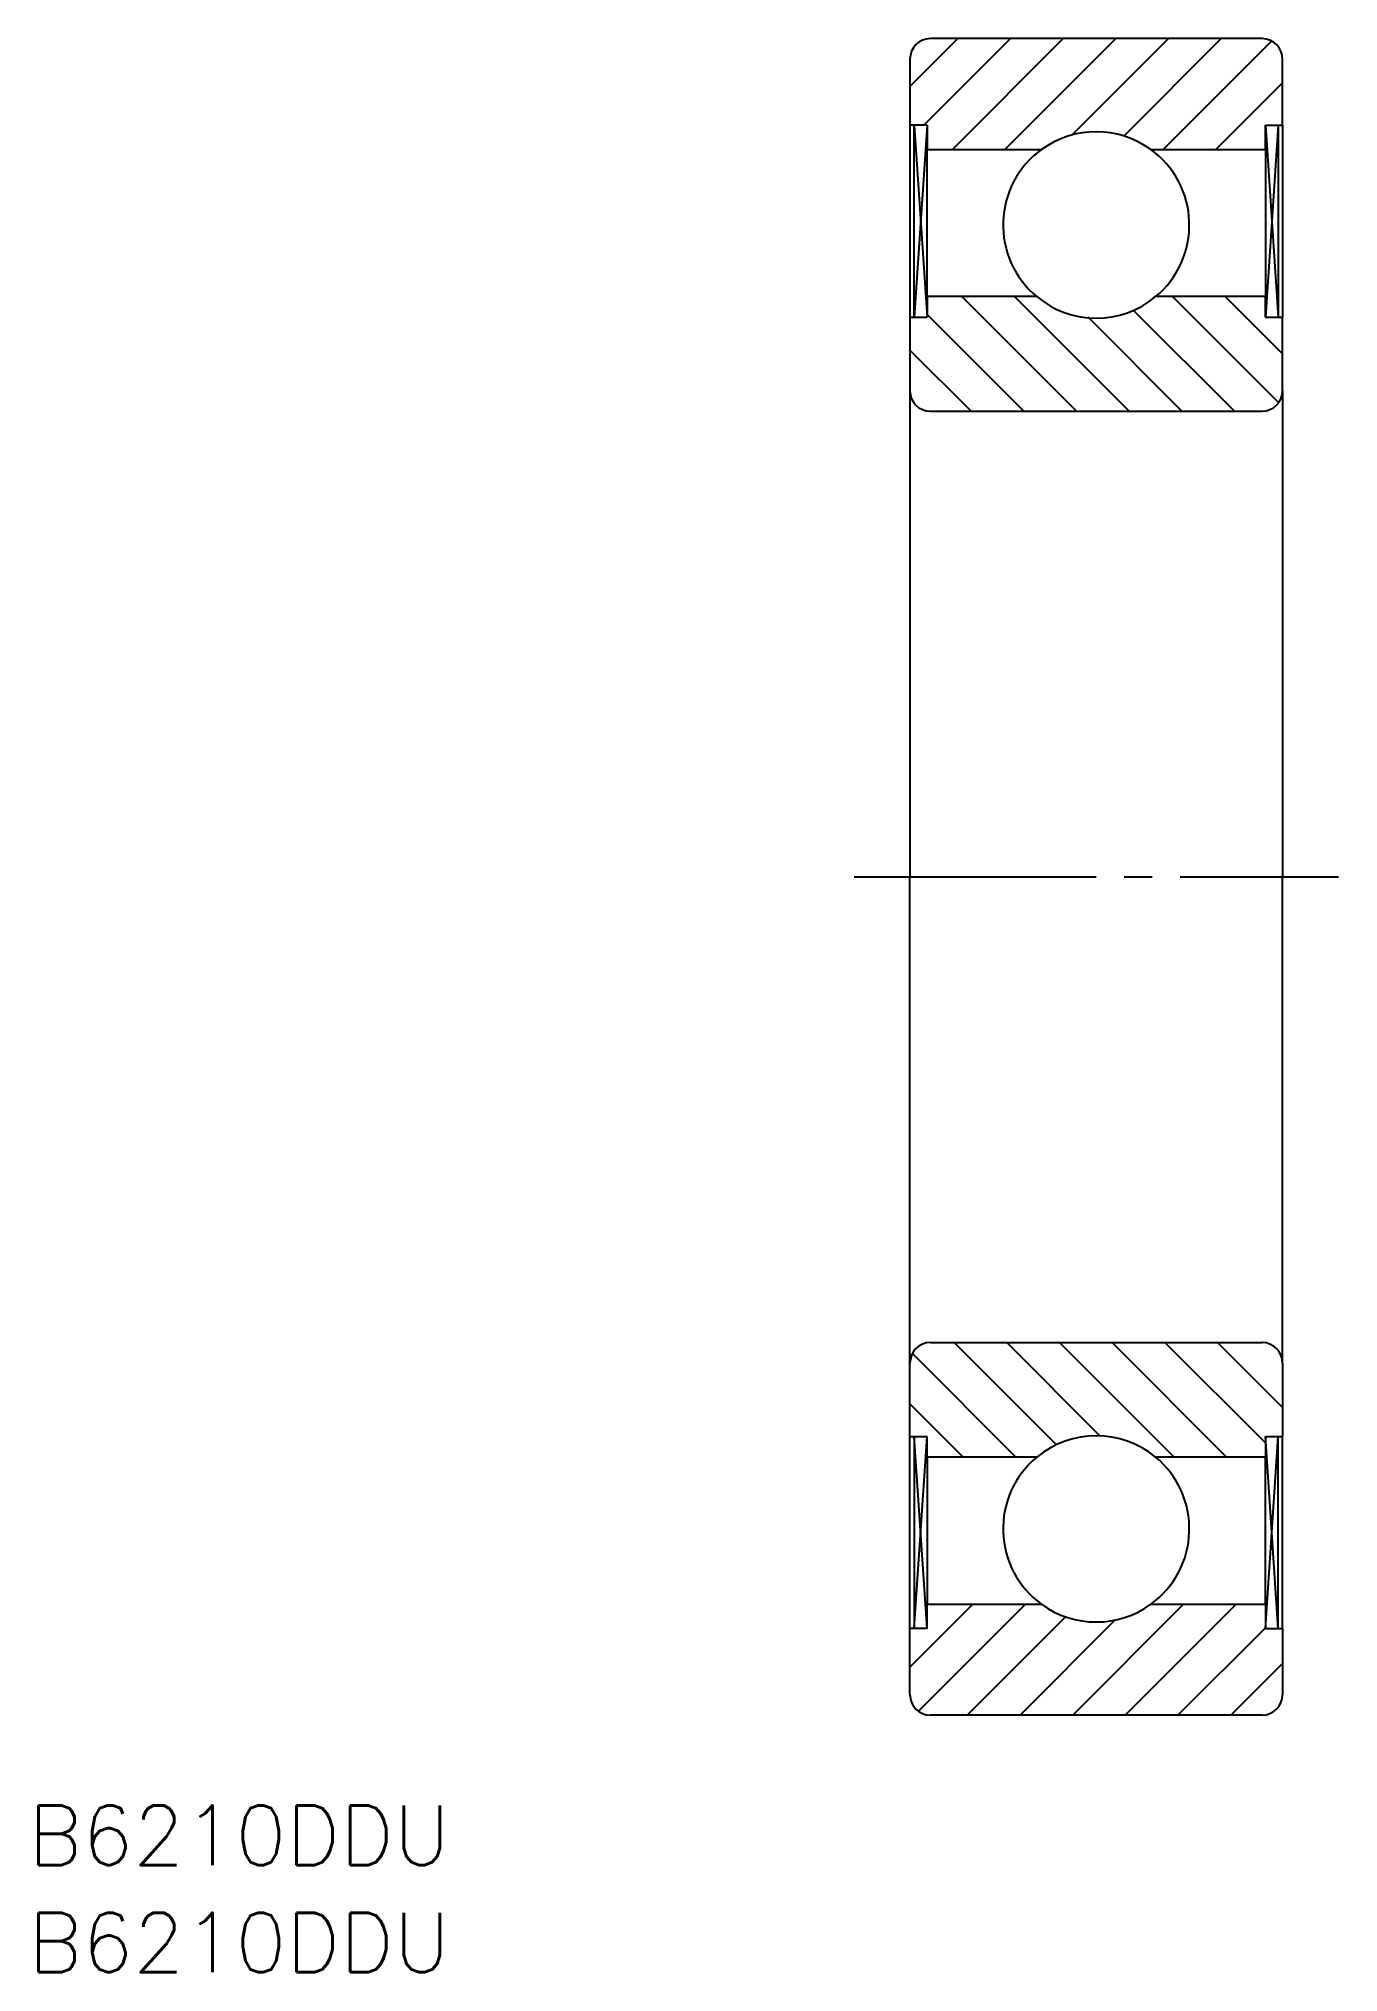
# Model space of a CAD drawing. Extents: x 125 to 195, y 138 to 241.
import ezdxf

# ---------------------------------------------------------------- set-up
doc = ezdxf.new("R2010")
doc.units = 0
doc.linetypes.add('CENTER', pattern=[17.5, 13, -1.5, 1.5, -1.5])
doc.layers.get('0').update_dxf_attribs({"linetype": 'CONTINUOUS'})
doc.layers.add('CENTER', color=1, linetype='CENTER')
doc.styles.get("Standard").update_dxf_attribs({"font": 'txt.shx', "bigfont": '@extfont2.shx'})

msp = doc.modelspace()

# ---------------------------------------------------------------- linework, layer by layer
at = {"color": 3, "linetype": 'CONTINUOUS'}
for p, q in [((171.69, 238.77), (174.26, 241.34)), ((172.44, 236.69), (177.09, 241.34)), ((173.97, 235.39), (179.92, 241.34)), ((176.79, 235.39), (182.74, 241.34)), ((180.4, 236.17), (185.57, 241.34)), ((183.17, 236.1), (188.4, 241.34)), ((185.28, 235.39), (191.1, 241.21)), ((188.11, 235.39), (191.69, 238.97)), ((171.92, 236.69), (172.61, 226.39)), ((172.61, 236.69), (171.92, 226.39)), ((190.77, 236.69), (191.46, 226.39)), ((191.46, 236.69), (190.77, 226.39)), ((180.63, 221.34), (174.48, 227.49)), ((183.46, 221.34), (177.31, 227.49)), ((191.48, 221.8), (185.79, 227.49)), ((191.69, 224.42), (188.62, 227.49)), ((177.8, 221.34), (172.61, 226.53)), ((186.28, 221.34), (181.25, 226.38)), ((189.11, 221.34), (183.68, 226.77)), ((174.97, 221.34), (171.69, 224.62)), ((179.56, 165.84), (174.06, 171.34)), ((181.91, 166.32), (176.89, 171.34)), ((185.87, 165.19), (179.72, 171.34)), ((188.69, 165.19), (182.54, 171.34)), ((190.77, 165.95), (185.37, 171.34)), ((191.69, 167.85), (188.2, 171.34)), ((177.38, 165.19), (171.82, 170.75)), ((191.42, 170.95), (191.29, 171.07)), ((174.55, 165.19), (171.69, 168.05)), ((171.92, 155.99), (172.61, 166.29)), ((172.61, 155.99), (171.92, 166.29)), ((190.77, 155.99), (191.46, 166.29)), ((191.46, 155.99), (190.77, 166.29)), ((171.69, 153.91), (175.06, 157.29)), ((172.15, 151.55), (177.89, 157.29)), ((180.43, 151.34), (186.38, 157.29)), ((183.25, 151.34), (189.2, 157.29)), ((174.77, 151.34), (180.06, 156.63)), ((177.6, 151.34), (182.72, 156.47)), ((186.08, 151.34), (190.77, 156.02)), ((188.91, 151.34), (191.69, 154.11))]:
    msp.add_line(p, q, dxfattribs=at)
at = {"color": 7, "linetype": 'CONTINUOUS'}
for p, q in [((190.59, 241.34), (172.79, 241.34)), ((171.69, 240.24), (171.69, 236.69)), ((191.69, 236.69), (191.69, 240.24)), ((172.61, 236.69), (171.69, 236.69)), ((171.69, 236.69), (171.69, 226.39)), ((171.92, 226.39), (171.92, 236.69)), ((172.61, 236.69), (172.61, 235.39)), ((190.77, 235.39), (190.77, 236.69)), ((190.77, 236.69), (191.69, 236.69)), ((191.46, 236.69), (191.46, 226.39)), ((191.69, 236.69), (191.69, 226.39)), ((172.61, 235.39), (178.75, 235.39)), ((172.61, 227.49), (172.61, 235.39)), ((184.62, 235.39), (190.77, 235.39)), ((190.77, 235.39), (190.77, 227.49)), ((178.5, 227.49), (172.61, 227.49)), ((172.61, 227.49), (172.61, 226.39)), ((190.77, 227.49), (184.88, 227.49)), ((190.77, 226.39), (190.77, 227.49)), ((171.69, 226.39), (171.69, 222.44)), ((171.69, 226.39), (172.61, 226.39)), ((190.77, 226.39), (191.69, 226.39)), ((191.69, 222.44), (191.69, 226.39)), ((171.69, 222.44), (171.69, 196.34)), ((191.69, 222.44), (191.69, 196.34)), ((172.79, 221.34), (190.59, 221.34)), ((171.69, 170.24), (171.69, 196.34)), ((191.69, 170.24), (191.69, 196.34)), ((172.79, 171.34), (190.59, 171.34)), ((171.69, 166.29), (171.69, 170.24)), ((191.69, 170.24), (191.69, 166.29)), ((171.69, 155.99), (171.69, 166.29)), ((171.69, 166.29), (172.61, 166.29)), ((171.92, 166.29), (171.92, 155.99)), ((172.61, 165.19), (172.61, 166.29)), ((190.77, 166.29), (190.77, 165.19)), ((190.77, 166.29), (191.69, 166.29)), ((191.46, 155.99), (191.46, 166.29)), ((191.69, 155.99), (191.69, 166.29)), ((178.5, 165.19), (172.61, 165.19)), ((172.61, 165.19), (172.61, 157.29)), ((190.77, 165.19), (184.88, 165.19)), ((190.77, 157.29), (190.77, 165.19)), ((172.61, 157.29), (178.75, 157.29)), ((172.61, 155.99), (172.61, 157.29)), ((184.62, 157.29), (190.77, 157.29)), ((190.77, 157.29), (190.77, 155.99)), ((171.69, 152.44), (171.69, 155.99)), ((172.61, 155.99), (171.69, 155.99)), ((190.77, 155.99), (191.69, 155.99)), ((191.69, 155.99), (191.69, 152.44)), ((190.59, 151.34), (172.79, 151.34))]:
    msp.add_line(p, q, dxfattribs=at)
for centre, radius, start, end in [((172.79, 240.24), 1.1, 90, 180), ((190.59, 240.24), 1.1, 0, 90), ((181.69, 231.34), 5, 54.0959, 125.9041), ((181.69, 231.34), 5, 125.9041, 230.3539), ((181.69, 231.34), 5, 309.6461, 54.0959), ((181.69, 231.34), 5, 230.3539, 309.6461), ((172.79, 222.44), 1.1, 180, 270), ((190.59, 222.44), 1.1, 270, 0), ((172.79, 170.24), 1.1, 90, 180), ((190.59, 170.24), 1.1, 0, 90), ((181.69, 161.34), 5, 50.3539, 129.6461), ((181.69, 161.34), 5, 129.6461, 234.0959), ((181.69, 161.34), 5, 305.9041, 50.3539), ((181.69, 161.34), 5, 234.0959, 305.9041), ((172.79, 152.44), 1.1, 180, 270), ((190.59, 152.44), 1.1, 270, 0)]:
    msp.add_arc(centre, radius, start, end, dxfattribs=at)
at = {"layer": 'CENTER', "color": 1, "linetype": 'CENTER'}
msp.add_line((168.69, 196.34), (194.69, 196.34), dxfattribs=at)

# ---------------------------------------------------------------- texts
at = {"color": 7, "linetype": 'CONTINUOUS'}
for p in [(124.37, 143.29), (124.37, 137.53)]:
    msp.add_text('B6210DDU', height=3.2, dxfattribs=at).set_placement(p)

doc.saveas('drawing.dxf')
